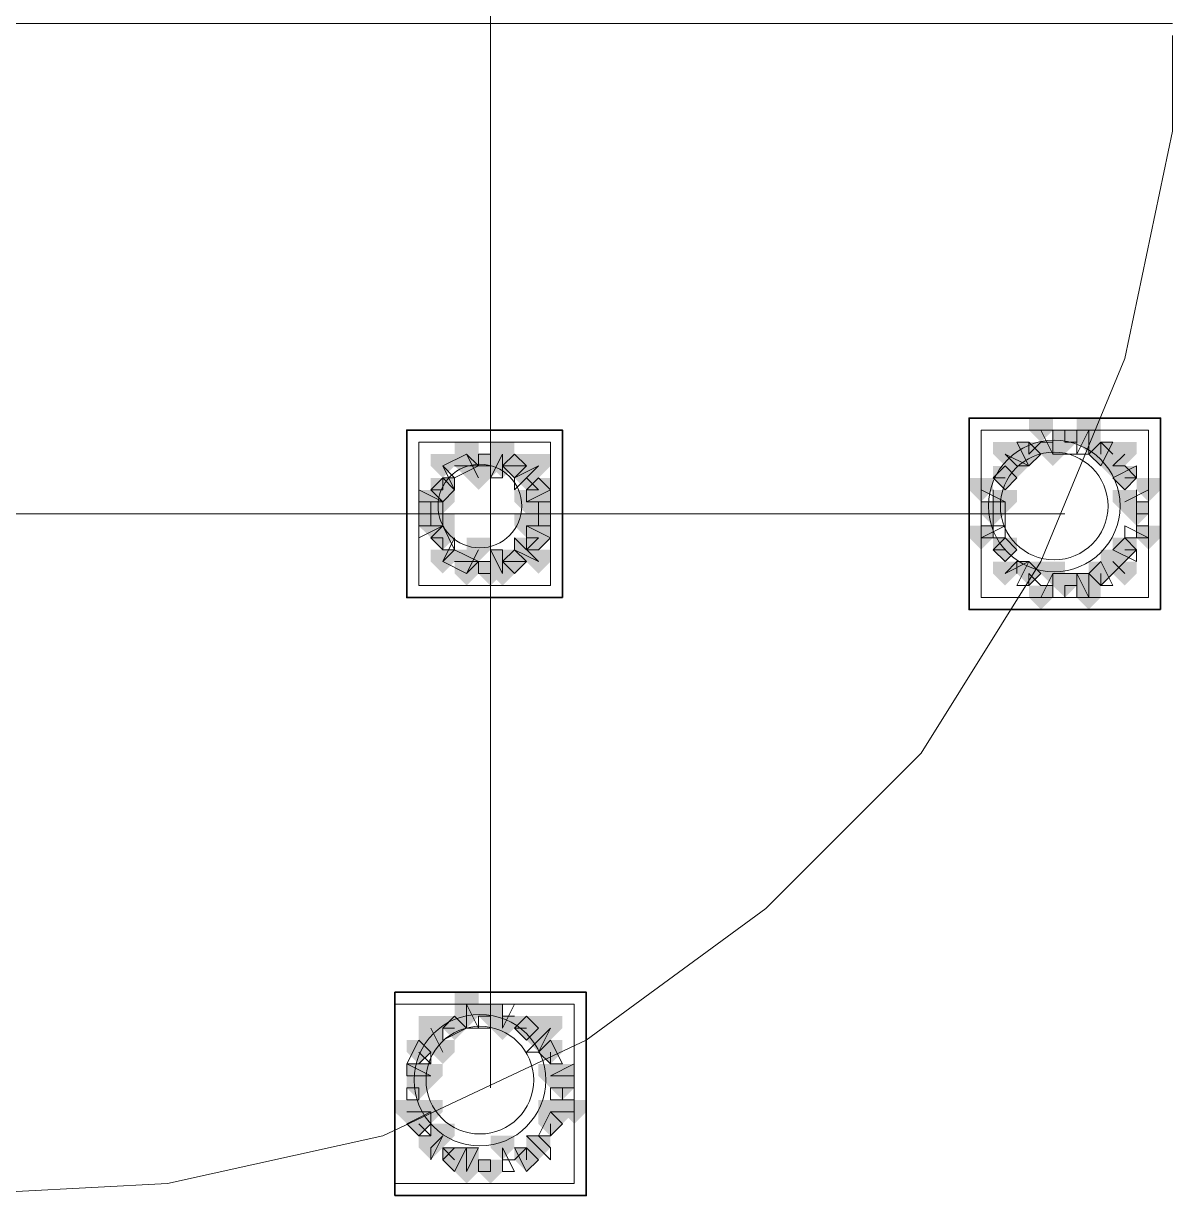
# Model space of a CAD drawing. Header units: millimetres. Extents: x 2315 to 4619, y 1334 to 1897.
# Drawn here: x 4032.16 to 4038.02, y 1535.71 to 1541.7 of the extents above; entities that cross this region are included whole.
import ezdxf

# ---------------------------------------------------------------- set-up
doc = ezdxf.new("R2010")
doc.units = ezdxf.units.MM
for name, color, linetype, true_color in [('PDF_10', 7, 'Continuous', 0x00b85c), ('PDF_AXIS', 7, 'Continuous', 0x00b85c), ('PDF_柱构件', 7, 'Continuous', 0x00b85c), ('PDF_转运站初步方案', 7, 'Continuous', 0x00b85c)]:
    doc.layers.add(name, color=color, linetype=linetype, true_color=true_color)
doc.layers.add('PDF_中心线层', color=1, linetype='Continuous')
doc.layers.add('PDF_粗实线层', color=7, linetype='Continuous')

msp = doc.modelspace()

# ---------------------------------------------------------------- hatches: boundary and pattern name
at = {"layer": 'PDF_10', "transparency": 33554559}
for points in [[(4037.4718, 1539.6195), (4037.4107, 1539.6195), (4037.4107, 1539.5584), (4037.4718, 1539.4974), (4037.5328, 1539.5584), (4037.5328, 1539.6195)], [(4037.4718, 1539.6195), (4037.4107, 1539.6195), (4037.4107, 1539.5584), (4037.4718, 1539.4974), (4037.5328, 1539.5584), (4037.5328, 1539.6195)], [(4037.2885, 1539.5584), (4037.2274, 1539.5584), (4037.2274, 1539.4974), (4037.2885, 1539.4363), (4037.3496, 1539.4974), (4037.3496, 1539.5584)], [(4037.2885, 1539.5584), (4037.2274, 1539.5584), (4037.2274, 1539.4974), (4037.2885, 1539.4363), (4037.3496, 1539.4974), (4037.3496, 1539.5584)], [(4037.655, 1539.5584), (4037.5939, 1539.5584), (4037.5939, 1539.4974), (4037.655, 1539.4363), (4037.7161, 1539.4974), (4037.7161, 1539.5584)], [(4037.655, 1539.5584), (4037.5939, 1539.5584), (4037.5939, 1539.4974), (4037.655, 1539.4363), (4037.7161, 1539.4974), (4037.7161, 1539.5584)], [(4034.4177, 1539.4974), (4034.3566, 1539.4974), (4034.3566, 1539.4363), (4034.4177, 1539.3752), (4034.4788, 1539.4363), (4034.4788, 1539.4974)], [(4034.4177, 1539.4974), (4034.3566, 1539.4974), (4034.3566, 1539.4363), (4034.4177, 1539.3752), (4034.4788, 1539.4363), (4034.4788, 1539.4974)], [(4034.5399, 1539.4974), (4034.4788, 1539.4974), (4034.4788, 1539.4363), (4034.5399, 1539.3752), (4034.6009, 1539.4363), (4034.6009, 1539.4974)], [(4034.5399, 1539.4974), (4034.4788, 1539.4974), (4034.4788, 1539.4363), (4034.5399, 1539.3752), (4034.6009, 1539.4363), (4034.6009, 1539.4974)], [(4034.662, 1539.4974), (4034.6009, 1539.4974), (4034.6009, 1539.4363), (4034.662, 1539.3752), (4034.7231, 1539.4363), (4034.7231, 1539.4974)], [(4034.662, 1539.4974), (4034.6009, 1539.4974), (4034.6009, 1539.4363), (4034.662, 1539.3752), (4034.7231, 1539.4363), (4034.7231, 1539.4974)], [(4034.662, 1539.4974), (4034.6009, 1539.4974), (4034.6009, 1539.4363), (4034.662, 1539.3752), (4034.7231, 1539.4363), (4034.7231, 1539.4974)], [(4037.1664, 1539.4363), (4037.1053, 1539.4363), (4037.1053, 1539.3752), (4037.1664, 1539.3141), (4037.2274, 1539.3752), (4037.2274, 1539.4363)], [(4037.1664, 1539.4363), (4037.1053, 1539.4363), (4037.1053, 1539.3752), (4037.1664, 1539.3141), (4037.2274, 1539.3752), (4037.2274, 1539.4363)], [(4037.7772, 1539.4363), (4037.7161, 1539.4363), (4037.7161, 1539.3752), (4037.7772, 1539.3141), (4037.8382, 1539.3752), (4037.8382, 1539.4363)], [(4037.7772, 1539.4363), (4037.7161, 1539.4363), (4037.7161, 1539.3752), (4037.7772, 1539.3141), (4037.8382, 1539.3752), (4037.8382, 1539.4363)], [(4034.2955, 1539.3752), (4034.2345, 1539.3752), (4034.2345, 1539.3141), (4034.2955, 1539.253), (4034.3566, 1539.3141), (4034.3566, 1539.3752)], [(4034.2955, 1539.3752), (4034.2345, 1539.3752), (4034.2345, 1539.3141), (4034.2955, 1539.253), (4034.3566, 1539.3141), (4034.3566, 1539.3752)], [(4034.7842, 1539.3752), (4034.7231, 1539.3752), (4034.7231, 1539.3141), (4034.7842, 1539.253), (4034.8453, 1539.3141), (4034.8453, 1539.3752)], [(4034.7842, 1539.3752), (4034.7231, 1539.3752), (4034.7231, 1539.3141), (4034.7842, 1539.253), (4034.8453, 1539.3141), (4034.8453, 1539.3752)], [(4034.2345, 1539.253), (4034.1734, 1539.253), (4034.1734, 1539.192), (4034.2345, 1539.1309), (4034.2955, 1539.192), (4034.2955, 1539.253)], [(4034.2345, 1539.253), (4034.1734, 1539.253), (4034.1734, 1539.192), (4034.2345, 1539.1309), (4034.2955, 1539.192), (4034.2955, 1539.253)], [(4034.7842, 1539.253), (4034.7231, 1539.253), (4034.7231, 1539.192), (4034.7842, 1539.1309), (4034.8453, 1539.192), (4034.8453, 1539.253)], [(4034.7842, 1539.253), (4034.7231, 1539.253), (4034.7231, 1539.192), (4034.7842, 1539.1309), (4034.8453, 1539.192), (4034.8453, 1539.253)], [(4037.1053, 1539.253), (4037.0442, 1539.253), (4037.0442, 1539.192), (4037.1053, 1539.1309), (4037.1664, 1539.192), (4037.1664, 1539.253)], [(4037.1053, 1539.253), (4037.0442, 1539.253), (4037.0442, 1539.192), (4037.1053, 1539.1309), (4037.1664, 1539.192), (4037.1664, 1539.253)], [(4037.1053, 1539.253), (4037.0442, 1539.253), (4037.0442, 1539.192), (4037.1053, 1539.1309), (4037.1664, 1539.192), (4037.1664, 1539.253)], [(4037.8382, 1539.253), (4037.7772, 1539.253), (4037.7772, 1539.192), (4037.8382, 1539.1309), (4037.8993, 1539.192), (4037.8993, 1539.253)], [(4037.8382, 1539.253), (4037.7772, 1539.253), (4037.7772, 1539.192), (4037.8382, 1539.1309), (4037.8993, 1539.192), (4037.8993, 1539.253)], [(4034.2955, 1539.1309), (4034.2345, 1539.1309), (4034.2345, 1539.0698), (4034.2955, 1539.0087), (4034.3566, 1539.0698), (4034.3566, 1539.1309)], [(4034.2955, 1539.1309), (4034.2345, 1539.1309), (4034.2345, 1539.0698), (4034.2955, 1539.0087), (4034.3566, 1539.0698), (4034.3566, 1539.1309)], [(4034.7842, 1539.1309), (4034.7231, 1539.1309), (4034.7231, 1539.0698), (4034.7842, 1539.0087), (4034.8453, 1539.0698), (4034.8453, 1539.1309)], [(4034.7842, 1539.1309), (4034.7231, 1539.1309), (4034.7231, 1539.0698), (4034.7842, 1539.0087), (4034.8453, 1539.0698), (4034.8453, 1539.1309)], [(4037.1664, 1539.0698), (4037.1053, 1539.0698), (4037.1053, 1539.0087), (4037.1664, 1538.9476), (4037.2274, 1539.0087), (4037.2274, 1539.0698)], [(4037.1664, 1539.0698), (4037.1053, 1539.0698), (4037.1053, 1539.0087), (4037.1664, 1538.9476), (4037.2274, 1539.0087), (4037.2274, 1539.0698)], [(4037.7772, 1539.0698), (4037.7161, 1539.0698), (4037.7161, 1539.0087), (4037.7772, 1538.9476), (4037.8382, 1539.0087), (4037.8382, 1539.0698)], [(4037.7772, 1539.0698), (4037.7161, 1539.0698), (4037.7161, 1539.0087), (4037.7772, 1538.9476), (4037.8382, 1539.0087), (4037.8382, 1539.0698)], [(4034.4177, 1539.0087), (4034.3566, 1539.0087), (4034.3566, 1538.9476), (4034.4177, 1538.8866), (4034.4788, 1538.9476), (4034.4788, 1539.0087)], [(4034.4177, 1539.0087), (4034.3566, 1539.0087), (4034.3566, 1538.9476), (4034.4177, 1538.8866), (4034.4788, 1538.9476), (4034.4788, 1539.0087)], [(4034.662, 1539.0087), (4034.6009, 1539.0087), (4034.6009, 1538.9476), (4034.662, 1538.8866), (4034.7231, 1538.9476), (4034.7231, 1539.0087)], [(4034.662, 1539.0087), (4034.6009, 1539.0087), (4034.6009, 1538.9476), (4034.662, 1538.8866), (4034.7231, 1538.9476), (4034.7231, 1539.0087)], [(4034.662, 1539.0087), (4034.6009, 1539.0087), (4034.6009, 1538.9476), (4034.662, 1538.8866), (4034.7231, 1538.9476), (4034.7231, 1539.0087)], [(4034.5399, 1538.9476), (4034.4788, 1538.9476), (4034.4788, 1538.8866), (4034.5399, 1538.8255), (4034.6009, 1538.8866), (4034.6009, 1538.9476)], [(4034.5399, 1538.9476), (4034.4788, 1538.9476), (4034.4788, 1538.8866), (4034.5399, 1538.8255), (4034.6009, 1538.8866), (4034.6009, 1538.9476)], [(4037.2885, 1538.9476), (4037.2274, 1538.9476), (4037.2274, 1538.8866), (4037.2885, 1538.8255), (4037.3496, 1538.8866), (4037.3496, 1538.9476)], [(4037.2885, 1538.9476), (4037.2274, 1538.9476), (4037.2274, 1538.8866), (4037.2885, 1538.8255), (4037.3496, 1538.8866), (4037.3496, 1538.9476)], [(4037.655, 1538.9476), (4037.5939, 1538.9476), (4037.5939, 1538.8866), (4037.655, 1538.8255), (4037.7161, 1538.8866), (4037.7161, 1538.9476)], [(4037.655, 1538.9476), (4037.5939, 1538.9476), (4037.5939, 1538.8866), (4037.655, 1538.8255), (4037.7161, 1538.8866), (4037.7161, 1538.9476)], [(4037.4718, 1538.8866), (4037.4107, 1538.8866), (4037.4107, 1538.8255), (4037.4718, 1538.7644), (4037.5328, 1538.8255), (4037.5328, 1538.8866)], [(4037.4718, 1538.8866), (4037.4107, 1538.8866), (4037.4107, 1538.8255), (4037.4718, 1538.7644), (4037.5328, 1538.8255), (4037.5328, 1538.8866)], [(4034.5399, 1536.6876), (4034.4788, 1536.6876), (4034.4788, 1536.6265), (4034.5399, 1536.5655), (4034.6009, 1536.6265), (4034.6009, 1536.6876)], [(4034.5399, 1536.6876), (4034.4788, 1536.6876), (4034.4788, 1536.6265), (4034.5399, 1536.5655), (4034.6009, 1536.6265), (4034.6009, 1536.6876)], [(4034.3566, 1536.6265), (4034.2955, 1536.6265), (4034.2955, 1536.5655), (4034.3566, 1536.5044), (4034.4177, 1536.5655), (4034.4177, 1536.6265)], [(4034.3566, 1536.6265), (4034.2955, 1536.6265), (4034.2955, 1536.5655), (4034.3566, 1536.5044), (4034.4177, 1536.5655), (4034.4177, 1536.6265)], [(4034.7231, 1536.6265), (4034.662, 1536.6265), (4034.662, 1536.5655), (4034.7231, 1536.5044), (4034.7842, 1536.5655), (4034.7842, 1536.6265)], [(4034.7231, 1536.6265), (4034.662, 1536.6265), (4034.662, 1536.5655), (4034.7231, 1536.5044), (4034.7842, 1536.5655), (4034.7842, 1536.6265)], [(4034.7231, 1536.6265), (4034.662, 1536.6265), (4034.662, 1536.5655), (4034.7231, 1536.5044), (4034.7842, 1536.5655), (4034.7842, 1536.6265)], [(4034.1734, 1536.5044), (4034.1123, 1536.5044), (4034.1123, 1536.4433), (4034.1734, 1536.3822), (4034.2345, 1536.4433), (4034.2345, 1536.5044)], [(4034.1734, 1536.5044), (4034.1123, 1536.5044), (4034.1123, 1536.4433), (4034.1734, 1536.3822), (4034.2345, 1536.4433), (4034.2345, 1536.5044)], [(4034.8453, 1536.5044), (4034.7842, 1536.5044), (4034.7842, 1536.4433), (4034.8453, 1536.3822), (4034.9064, 1536.4433), (4034.9064, 1536.5044)], [(4034.8453, 1536.5044), (4034.7842, 1536.5044), (4034.7842, 1536.4433), (4034.8453, 1536.3822), (4034.9064, 1536.4433), (4034.9064, 1536.5044)], [(4034.1734, 1536.3211), (4034.1123, 1536.3211), (4034.1123, 1536.2601), (4034.1734, 1536.199), (4034.2345, 1536.2601), (4034.2345, 1536.3211)], [(4034.1734, 1536.3211), (4034.1123, 1536.3211), (4034.1123, 1536.2601), (4034.1734, 1536.199), (4034.2345, 1536.2601), (4034.2345, 1536.3211)], [(4034.9064, 1536.3211), (4034.8453, 1536.3211), (4034.8453, 1536.2601), (4034.9064, 1536.199), (4034.9674, 1536.2601), (4034.9674, 1536.3211)], [(4034.9064, 1536.3211), (4034.8453, 1536.3211), (4034.8453, 1536.2601), (4034.9064, 1536.199), (4034.9674, 1536.2601), (4034.9674, 1536.3211)], [(4034.1734, 1536.1379), (4034.1123, 1536.1379), (4034.1123, 1536.0768), (4034.1734, 1536.0157), (4034.2345, 1536.0768), (4034.2345, 1536.1379)], [(4034.1734, 1536.1379), (4034.1123, 1536.1379), (4034.1123, 1536.0768), (4034.1734, 1536.0157), (4034.2345, 1536.0768), (4034.2345, 1536.1379)], [(4034.8453, 1536.1379), (4034.7842, 1536.1379), (4034.7842, 1536.0768), (4034.8453, 1536.0157), (4034.9064, 1536.0768), (4034.9064, 1536.1379)], [(4034.8453, 1536.1379), (4034.7842, 1536.1379), (4034.7842, 1536.0768), (4034.8453, 1536.0157), (4034.9064, 1536.0768), (4034.9064, 1536.1379)], [(4034.3566, 1535.9547), (4034.2955, 1535.9547), (4034.2955, 1535.8936), (4034.3566, 1535.8325), (4034.4177, 1535.8936), (4034.4177, 1535.9547)], [(4034.3566, 1535.9547), (4034.2955, 1535.9547), (4034.2955, 1535.8936), (4034.3566, 1535.8325), (4034.4177, 1535.8936), (4034.4177, 1535.9547)], [(4034.7231, 1535.9547), (4034.662, 1535.9547), (4034.662, 1535.8936), (4034.7231, 1535.8325), (4034.7842, 1535.8936), (4034.7842, 1535.9547)], [(4034.7231, 1535.9547), (4034.662, 1535.9547), (4034.662, 1535.8936), (4034.7231, 1535.8325), (4034.7842, 1535.8936), (4034.7842, 1535.9547)], [(4034.5399, 1535.8936), (4034.4788, 1535.8936), (4034.4788, 1535.8325), (4034.5399, 1535.7714), (4034.6009, 1535.8325), (4034.6009, 1535.8936)], [(4034.5399, 1535.8936), (4034.4788, 1535.8936), (4034.4788, 1535.8325), (4034.5399, 1535.7714), (4034.6009, 1535.8325), (4034.6009, 1535.8936)]]:
    msp.add_hatch(color=256, dxfattribs=at).paths.add_polyline_path(points)
at = {"layer": 'PDF_柱构件', "transparency": 33554559}
for points in [[(4037.3496, 1539.6806), (4037.2885, 1539.6806), (4037.2885, 1539.6195), (4037.3496, 1539.5584), (4037.4107, 1539.6195), (4037.4107, 1539.6806)], [(4037.5939, 1539.6806), (4037.5328, 1539.6806), (4037.5328, 1539.6195), (4037.5939, 1539.5584), (4037.655, 1539.6195), (4037.655, 1539.6806)], [(4037.5939, 1539.6195), (4037.5328, 1539.6195), (4037.5328, 1539.5584), (4037.5939, 1539.4974), (4037.655, 1539.5584), (4037.655, 1539.6195)], [(4034.4177, 1539.5584), (4034.3566, 1539.5584), (4034.3566, 1539.4974), (4034.4177, 1539.4363), (4034.4788, 1539.4974), (4034.4788, 1539.5584)], [(4034.6009, 1539.5584), (4034.5399, 1539.5584), (4034.5399, 1539.4974), (4034.6009, 1539.4363), (4034.662, 1539.4974), (4034.662, 1539.5584)], [(4037.1664, 1539.5584), (4037.1053, 1539.5584), (4037.1053, 1539.4974), (4037.1664, 1539.4363), (4037.2274, 1539.4974), (4037.2274, 1539.5584)], [(4037.4107, 1539.5584), (4037.3496, 1539.5584), (4037.3496, 1539.4974), (4037.4107, 1539.4363), (4037.4718, 1539.4974), (4037.4718, 1539.5584)], [(4037.7772, 1539.5584), (4037.7161, 1539.5584), (4037.7161, 1539.4974), (4037.7772, 1539.4363), (4037.8382, 1539.4974), (4037.8382, 1539.5584)], [(4034.2955, 1539.4974), (4034.2345, 1539.4974), (4034.2345, 1539.4363), (4034.2955, 1539.3752), (4034.3566, 1539.4363), (4034.3566, 1539.4974)], [(4034.6009, 1539.4974), (4034.5399, 1539.4974), (4034.5399, 1539.4363), (4034.6009, 1539.3752), (4034.662, 1539.4363), (4034.662, 1539.4974)], [(4034.7842, 1539.4974), (4034.7231, 1539.4974), (4034.7231, 1539.4363), (4034.7842, 1539.3752), (4034.8453, 1539.4363), (4034.8453, 1539.4974)], [(4037.2274, 1539.4974), (4037.1664, 1539.4974), (4037.1664, 1539.4363), (4037.2274, 1539.3752), (4037.2885, 1539.4363), (4037.2885, 1539.4974)], [(4037.7161, 1539.4974), (4037.655, 1539.4974), (4037.655, 1539.4363), (4037.7161, 1539.3752), (4037.7772, 1539.4363), (4037.7772, 1539.4974)], [(4034.4788, 1539.4363), (4034.4177, 1539.4363), (4034.4177, 1539.3752), (4034.4788, 1539.3141), (4034.5399, 1539.3752), (4034.5399, 1539.4363)], [(4034.7231, 1539.4363), (4034.662, 1539.4363), (4034.662, 1539.3752), (4034.7231, 1539.3141), (4034.7842, 1539.3752), (4034.7842, 1539.4363)], [(4037.0442, 1539.3752), (4036.9831, 1539.3752), (4036.9831, 1539.3141), (4037.0442, 1539.253), (4037.1053, 1539.3141), (4037.1053, 1539.3752)], [(4037.8993, 1539.3752), (4037.8382, 1539.3752), (4037.8382, 1539.3141), (4037.8993, 1539.253), (4037.9604, 1539.3141), (4037.9604, 1539.3752)], [(4034.2345, 1539.3141), (4034.1734, 1539.3141), (4034.1734, 1539.253), (4034.2345, 1539.192), (4034.2955, 1539.253), (4034.2955, 1539.3141)], [(4034.2955, 1539.3141), (4034.2345, 1539.3141), (4034.2345, 1539.253), (4034.2955, 1539.192), (4034.3566, 1539.253), (4034.3566, 1539.3141)], [(4034.7231, 1539.3141), (4034.662, 1539.3141), (4034.662, 1539.253), (4034.7231, 1539.192), (4034.7842, 1539.253), (4034.7842, 1539.3141)], [(4034.7842, 1539.3141), (4034.7231, 1539.3141), (4034.7231, 1539.253), (4034.7842, 1539.192), (4034.8453, 1539.253), (4034.8453, 1539.3141)], [(4037.1664, 1539.3141), (4037.1053, 1539.3141), (4037.1053, 1539.253), (4037.1664, 1539.192), (4037.2274, 1539.253), (4037.2274, 1539.3141)], [(4037.7772, 1539.3141), (4037.7161, 1539.3141), (4037.7161, 1539.253), (4037.7772, 1539.192), (4037.8382, 1539.253), (4037.8382, 1539.3141)], [(4034.2345, 1539.192), (4034.1734, 1539.192), (4034.1734, 1539.1309), (4034.2345, 1539.0698), (4034.2955, 1539.1309), (4034.2955, 1539.192)], [(4034.2955, 1539.192), (4034.2345, 1539.192), (4034.2345, 1539.1309), (4034.2955, 1539.0698), (4034.3566, 1539.1309), (4034.3566, 1539.192)], [(4034.7231, 1539.192), (4034.662, 1539.192), (4034.662, 1539.1309), (4034.7231, 1539.0698), (4034.7842, 1539.1309), (4034.7842, 1539.192)], [(4034.7842, 1539.192), (4034.7231, 1539.192), (4034.7231, 1539.1309), (4034.7842, 1539.0698), (4034.8453, 1539.1309), (4034.8453, 1539.192)], [(4037.0442, 1539.1309), (4036.9831, 1539.1309), (4036.9831, 1539.0698), (4037.0442, 1539.0087), (4037.1053, 1539.0698), (4037.1053, 1539.1309)], [(4037.8993, 1539.1309), (4037.8382, 1539.1309), (4037.8382, 1539.0698), (4037.8993, 1539.0087), (4037.9604, 1539.0698), (4037.9604, 1539.1309)], [(4034.4788, 1539.0698), (4034.4177, 1539.0698), (4034.4177, 1539.0087), (4034.4788, 1538.9476), (4034.5399, 1539.0087), (4034.5399, 1539.0698)], [(4034.7231, 1539.0698), (4034.662, 1539.0698), (4034.662, 1539.0087), (4034.7231, 1538.9476), (4034.7842, 1539.0087), (4034.7842, 1539.0698)], [(4034.2955, 1539.0087), (4034.2345, 1539.0087), (4034.2345, 1538.9476), (4034.2955, 1538.8866), (4034.3566, 1538.9476), (4034.3566, 1539.0087)], [(4034.6009, 1539.0087), (4034.5399, 1539.0087), (4034.5399, 1538.9476), (4034.6009, 1538.8866), (4034.662, 1538.9476), (4034.662, 1539.0087)], [(4034.7842, 1539.0087), (4034.7231, 1539.0087), (4034.7231, 1538.9476), (4034.7842, 1538.8866), (4034.8453, 1538.9476), (4034.8453, 1539.0087)], [(4037.7161, 1539.0087), (4037.655, 1539.0087), (4037.655, 1538.9476), (4037.7161, 1538.8866), (4037.7772, 1538.9476), (4037.7772, 1539.0087)], [(4034.4177, 1538.9476), (4034.3566, 1538.9476), (4034.3566, 1538.8866), (4034.4177, 1538.8255), (4034.4788, 1538.8866), (4034.4788, 1538.9476)], [(4034.6009, 1538.9476), (4034.5399, 1538.9476), (4034.5399, 1538.8866), (4034.6009, 1538.8255), (4034.662, 1538.8866), (4034.662, 1538.9476)], [(4037.1664, 1538.9476), (4037.1053, 1538.9476), (4037.1053, 1538.8866), (4037.1664, 1538.8255), (4037.2274, 1538.8866), (4037.2274, 1538.9476)], [(4037.4107, 1538.9476), (4037.3496, 1538.9476), (4037.3496, 1538.8866), (4037.4107, 1538.8255), (4037.4718, 1538.8866), (4037.4718, 1538.9476)], [(4037.7772, 1538.9476), (4037.7161, 1538.9476), (4037.7161, 1538.8866), (4037.7772, 1538.8255), (4037.8382, 1538.8866), (4037.8382, 1538.9476)], [(4037.5939, 1538.8866), (4037.5328, 1538.8866), (4037.5328, 1538.8255), (4037.5939, 1538.7644), (4037.655, 1538.8255), (4037.655, 1538.8866)], [(4037.3496, 1538.8255), (4037.2885, 1538.8255), (4037.2885, 1538.7644), (4037.3496, 1538.7033), (4037.4107, 1538.7644), (4037.4107, 1538.8255)], [(4037.5939, 1538.8255), (4037.5328, 1538.8255), (4037.5328, 1538.7644), (4037.5939, 1538.7033), (4037.655, 1538.7644), (4037.655, 1538.8255)], [(4034.4177, 1536.7487), (4034.3566, 1536.7487), (4034.3566, 1536.6876), (4034.4177, 1536.6265), (4034.4788, 1536.6876), (4034.4788, 1536.7487)], [(4034.4177, 1536.6876), (4034.3566, 1536.6876), (4034.3566, 1536.6265), (4034.4177, 1536.5655), (4034.4788, 1536.6265), (4034.4788, 1536.6876)], [(4034.2345, 1536.6265), (4034.1734, 1536.6265), (4034.1734, 1536.5655), (4034.2345, 1536.5044), (4034.2955, 1536.5655), (4034.2955, 1536.6265)], [(4034.6009, 1536.6265), (4034.5399, 1536.6265), (4034.5399, 1536.5655), (4034.6009, 1536.5044), (4034.662, 1536.5655), (4034.662, 1536.6265)], [(4034.8453, 1536.6265), (4034.7842, 1536.6265), (4034.7842, 1536.5655), (4034.8453, 1536.5044), (4034.9064, 1536.5655), (4034.9064, 1536.6265)], [(4034.2345, 1536.5655), (4034.1734, 1536.5655), (4034.1734, 1536.5044), (4034.2345, 1536.4433), (4034.2955, 1536.5044), (4034.2955, 1536.5655)], [(4034.7842, 1536.5655), (4034.7231, 1536.5655), (4034.7231, 1536.5044), (4034.7842, 1536.4433), (4034.8453, 1536.5044), (4034.8453, 1536.5655)], [(4034.2955, 1536.5044), (4034.2345, 1536.5044), (4034.2345, 1536.4433), (4034.2955, 1536.3822), (4034.3566, 1536.4433), (4034.3566, 1536.5044)], [(4034.1734, 1536.3822), (4034.1123, 1536.3822), (4034.1123, 1536.3211), (4034.1734, 1536.2601), (4034.2345, 1536.3211), (4034.2345, 1536.3822)], [(4034.2345, 1536.3822), (4034.1734, 1536.3822), (4034.1734, 1536.3211), (4034.2345, 1536.2601), (4034.2955, 1536.3211), (4034.2955, 1536.3822)], [(4034.8453, 1536.3822), (4034.7842, 1536.3822), (4034.7842, 1536.3211), (4034.8453, 1536.2601), (4034.9064, 1536.3211), (4034.9064, 1536.3822)], [(4034.9064, 1536.3822), (4034.8453, 1536.3822), (4034.8453, 1536.3211), (4034.9064, 1536.2601), (4034.9674, 1536.3211), (4034.9674, 1536.3822)], [(4034.1123, 1536.199), (4034.0512, 1536.199), (4034.0512, 1536.1379), (4034.1123, 1536.0768), (4034.1734, 1536.1379), (4034.1734, 1536.199)], [(4034.1734, 1536.199), (4034.1123, 1536.199), (4034.1123, 1536.1379), (4034.1734, 1536.0768), (4034.2345, 1536.1379), (4034.2345, 1536.199)], [(4034.2345, 1536.199), (4034.1734, 1536.199), (4034.1734, 1536.1379), (4034.2345, 1536.0768), (4034.2955, 1536.1379), (4034.2955, 1536.199)], [(4034.8453, 1536.199), (4034.7842, 1536.199), (4034.7842, 1536.1379), (4034.8453, 1536.0768), (4034.9064, 1536.1379), (4034.9064, 1536.199)], [(4034.9064, 1536.199), (4034.8453, 1536.199), (4034.8453, 1536.1379), (4034.9064, 1536.0768), (4034.9674, 1536.1379), (4034.9674, 1536.199)], [(4034.9674, 1536.199), (4034.9064, 1536.199), (4034.9064, 1536.1379), (4034.9674, 1536.0768), (4035.0285, 1536.1379), (4035.0285, 1536.199)], [(4034.2955, 1536.0768), (4034.2345, 1536.0768), (4034.2345, 1536.0157), (4034.2955, 1535.9547), (4034.3566, 1536.0157), (4034.3566, 1536.0768)], [(4034.2345, 1536.0157), (4034.1734, 1536.0157), (4034.1734, 1535.9547), (4034.2345, 1535.8936), (4034.2955, 1535.9547), (4034.2955, 1536.0157)], [(4034.6009, 1536.0157), (4034.5399, 1536.0157), (4034.5399, 1535.9547), (4034.6009, 1535.8936), (4034.662, 1535.9547), (4034.662, 1536.0157)], [(4034.7842, 1536.0157), (4034.7231, 1536.0157), (4034.7231, 1535.9547), (4034.7842, 1535.8936), (4034.8453, 1535.9547), (4034.8453, 1536.0157)], [(4034.4177, 1535.9547), (4034.3566, 1535.9547), (4034.3566, 1535.8936), (4034.4177, 1535.8325), (4034.4788, 1535.8936), (4034.4788, 1535.9547)], [(4034.4177, 1535.8936), (4034.3566, 1535.8936), (4034.3566, 1535.8325), (4034.4177, 1535.7714), (4034.4788, 1535.8325), (4034.4788, 1535.8936)]]:
    msp.add_hatch(color=256, dxfattribs=at).paths.add_polyline_path(points)
at = {"layer": 'PDF_转运站初步方案', "transparency": 33554559}
for points in [[(4037.4718, 1539.6195), (4037.4107, 1539.6195), (4037.4107, 1539.5584), (4037.4718, 1539.4974), (4037.5328, 1539.5584), (4037.5328, 1539.6195)], [(4037.4718, 1539.6195), (4037.4107, 1539.6195), (4037.4107, 1539.5584), (4037.4718, 1539.4974), (4037.5328, 1539.5584), (4037.5328, 1539.6195)], [(4037.2885, 1539.5584), (4037.2274, 1539.5584), (4037.2274, 1539.4974), (4037.2885, 1539.4363), (4037.3496, 1539.4974), (4037.3496, 1539.5584)], [(4037.2885, 1539.5584), (4037.2274, 1539.5584), (4037.2274, 1539.4974), (4037.2885, 1539.4363), (4037.3496, 1539.4974), (4037.3496, 1539.5584)], [(4037.655, 1539.5584), (4037.5939, 1539.5584), (4037.5939, 1539.4974), (4037.655, 1539.4363), (4037.7161, 1539.4974), (4037.7161, 1539.5584)], [(4037.655, 1539.5584), (4037.5939, 1539.5584), (4037.5939, 1539.4974), (4037.655, 1539.4363), (4037.7161, 1539.4974), (4037.7161, 1539.5584)], [(4034.4177, 1539.4974), (4034.3566, 1539.4974), (4034.3566, 1539.4363), (4034.4177, 1539.3752), (4034.4788, 1539.4363), (4034.4788, 1539.4974)], [(4034.4177, 1539.4974), (4034.3566, 1539.4974), (4034.3566, 1539.4363), (4034.4177, 1539.3752), (4034.4788, 1539.4363), (4034.4788, 1539.4974)], [(4034.5399, 1539.4974), (4034.4788, 1539.4974), (4034.4788, 1539.4363), (4034.5399, 1539.3752), (4034.6009, 1539.4363), (4034.6009, 1539.4974)], [(4034.5399, 1539.4974), (4034.4788, 1539.4974), (4034.4788, 1539.4363), (4034.5399, 1539.3752), (4034.6009, 1539.4363), (4034.6009, 1539.4974)], [(4034.662, 1539.4974), (4034.6009, 1539.4974), (4034.6009, 1539.4363), (4034.662, 1539.3752), (4034.7231, 1539.4363), (4034.7231, 1539.4974)], [(4034.662, 1539.4974), (4034.6009, 1539.4974), (4034.6009, 1539.4363), (4034.662, 1539.3752), (4034.7231, 1539.4363), (4034.7231, 1539.4974)], [(4037.1664, 1539.4363), (4037.1053, 1539.4363), (4037.1053, 1539.3752), (4037.1664, 1539.3141), (4037.2274, 1539.3752), (4037.2274, 1539.4363)], [(4037.1664, 1539.4363), (4037.1053, 1539.4363), (4037.1053, 1539.3752), (4037.1664, 1539.3141), (4037.2274, 1539.3752), (4037.2274, 1539.4363)], [(4037.7772, 1539.4363), (4037.7161, 1539.4363), (4037.7161, 1539.3752), (4037.7772, 1539.3141), (4037.8382, 1539.3752), (4037.8382, 1539.4363)], [(4037.7772, 1539.4363), (4037.7161, 1539.4363), (4037.7161, 1539.3752), (4037.7772, 1539.3141), (4037.8382, 1539.3752), (4037.8382, 1539.4363)], [(4034.2955, 1539.3752), (4034.2345, 1539.3752), (4034.2345, 1539.3141), (4034.2955, 1539.253), (4034.3566, 1539.3141), (4034.3566, 1539.3752)], [(4034.2955, 1539.3752), (4034.2345, 1539.3752), (4034.2345, 1539.3141), (4034.2955, 1539.253), (4034.3566, 1539.3141), (4034.3566, 1539.3752)], [(4034.7842, 1539.3752), (4034.7231, 1539.3752), (4034.7231, 1539.3141), (4034.7842, 1539.253), (4034.8453, 1539.3141), (4034.8453, 1539.3752)], [(4034.7842, 1539.3752), (4034.7231, 1539.3752), (4034.7231, 1539.3141), (4034.7842, 1539.253), (4034.8453, 1539.3141), (4034.8453, 1539.3752)], [(4034.2345, 1539.253), (4034.1734, 1539.253), (4034.1734, 1539.192), (4034.2345, 1539.1309), (4034.2955, 1539.192), (4034.2955, 1539.253)], [(4034.2345, 1539.253), (4034.1734, 1539.253), (4034.1734, 1539.192), (4034.2345, 1539.1309), (4034.2955, 1539.192), (4034.2955, 1539.253)], [(4034.7842, 1539.253), (4034.7231, 1539.253), (4034.7231, 1539.192), (4034.7842, 1539.1309), (4034.8453, 1539.192), (4034.8453, 1539.253)], [(4034.7842, 1539.253), (4034.7231, 1539.253), (4034.7231, 1539.192), (4034.7842, 1539.1309), (4034.8453, 1539.192), (4034.8453, 1539.253)], [(4037.1053, 1539.253), (4037.0442, 1539.253), (4037.0442, 1539.192), (4037.1053, 1539.1309), (4037.1664, 1539.192), (4037.1664, 1539.253)], [(4037.1053, 1539.253), (4037.0442, 1539.253), (4037.0442, 1539.192), (4037.1053, 1539.1309), (4037.1664, 1539.192), (4037.1664, 1539.253)], [(4037.8382, 1539.253), (4037.7772, 1539.253), (4037.7772, 1539.192), (4037.8382, 1539.1309), (4037.8993, 1539.192), (4037.8993, 1539.253)], [(4037.8382, 1539.253), (4037.7772, 1539.253), (4037.7772, 1539.192), (4037.8382, 1539.1309), (4037.8993, 1539.192), (4037.8993, 1539.253)], [(4034.2955, 1539.1309), (4034.2345, 1539.1309), (4034.2345, 1539.0698), (4034.2955, 1539.0087), (4034.3566, 1539.0698), (4034.3566, 1539.1309)], [(4034.2955, 1539.1309), (4034.2345, 1539.1309), (4034.2345, 1539.0698), (4034.2955, 1539.0087), (4034.3566, 1539.0698), (4034.3566, 1539.1309)], [(4034.7842, 1539.1309), (4034.7231, 1539.1309), (4034.7231, 1539.0698), (4034.7842, 1539.0087), (4034.8453, 1539.0698), (4034.8453, 1539.1309)], [(4034.7842, 1539.1309), (4034.7231, 1539.1309), (4034.7231, 1539.0698), (4034.7842, 1539.0087), (4034.8453, 1539.0698), (4034.8453, 1539.1309)], [(4037.1664, 1539.0698), (4037.1053, 1539.0698), (4037.1053, 1539.0087), (4037.1664, 1538.9476), (4037.2274, 1539.0087), (4037.2274, 1539.0698)], [(4037.1664, 1539.0698), (4037.1053, 1539.0698), (4037.1053, 1539.0087), (4037.1664, 1538.9476), (4037.2274, 1539.0087), (4037.2274, 1539.0698)], [(4037.7772, 1539.0698), (4037.7161, 1539.0698), (4037.7161, 1539.0087), (4037.7772, 1538.9476), (4037.8382, 1539.0087), (4037.8382, 1539.0698)], [(4037.7772, 1539.0698), (4037.7161, 1539.0698), (4037.7161, 1539.0087), (4037.7772, 1538.9476), (4037.8382, 1539.0087), (4037.8382, 1539.0698)], [(4034.4177, 1539.0087), (4034.3566, 1539.0087), (4034.3566, 1538.9476), (4034.4177, 1538.8866), (4034.4788, 1538.9476), (4034.4788, 1539.0087)], [(4034.4177, 1539.0087), (4034.3566, 1539.0087), (4034.3566, 1538.9476), (4034.4177, 1538.8866), (4034.4788, 1538.9476), (4034.4788, 1539.0087)], [(4034.662, 1539.0087), (4034.6009, 1539.0087), (4034.6009, 1538.9476), (4034.662, 1538.8866), (4034.7231, 1538.9476), (4034.7231, 1539.0087)], [(4034.662, 1539.0087), (4034.6009, 1539.0087), (4034.6009, 1538.9476), (4034.662, 1538.8866), (4034.7231, 1538.9476), (4034.7231, 1539.0087)], [(4034.5399, 1538.9476), (4034.4788, 1538.9476), (4034.4788, 1538.8866), (4034.5399, 1538.8255), (4034.6009, 1538.8866), (4034.6009, 1538.9476)], [(4034.5399, 1538.9476), (4034.4788, 1538.9476), (4034.4788, 1538.8866), (4034.5399, 1538.8255), (4034.6009, 1538.8866), (4034.6009, 1538.9476)], [(4037.2885, 1538.9476), (4037.2274, 1538.9476), (4037.2274, 1538.8866), (4037.2885, 1538.8255), (4037.3496, 1538.8866), (4037.3496, 1538.9476)], [(4037.2885, 1538.9476), (4037.2274, 1538.9476), (4037.2274, 1538.8866), (4037.2885, 1538.8255), (4037.3496, 1538.8866), (4037.3496, 1538.9476)], [(4037.655, 1538.9476), (4037.5939, 1538.9476), (4037.5939, 1538.8866), (4037.655, 1538.8255), (4037.7161, 1538.8866), (4037.7161, 1538.9476)], [(4037.655, 1538.9476), (4037.5939, 1538.9476), (4037.5939, 1538.8866), (4037.655, 1538.8255), (4037.7161, 1538.8866), (4037.7161, 1538.9476)], [(4037.4718, 1538.8866), (4037.4107, 1538.8866), (4037.4107, 1538.8255), (4037.4718, 1538.7644), (4037.5328, 1538.8255), (4037.5328, 1538.8866)], [(4037.4718, 1538.8866), (4037.4107, 1538.8866), (4037.4107, 1538.8255), (4037.4718, 1538.7644), (4037.5328, 1538.8255), (4037.5328, 1538.8866)], [(4034.5399, 1536.6876), (4034.4788, 1536.6876), (4034.4788, 1536.6265), (4034.5399, 1536.5655), (4034.6009, 1536.6265), (4034.6009, 1536.6876)], [(4034.5399, 1536.6876), (4034.4788, 1536.6876), (4034.4788, 1536.6265), (4034.5399, 1536.5655), (4034.6009, 1536.6265), (4034.6009, 1536.6876)], [(4034.3566, 1536.6265), (4034.2955, 1536.6265), (4034.2955, 1536.5655), (4034.3566, 1536.5044), (4034.4177, 1536.5655), (4034.4177, 1536.6265)], [(4034.3566, 1536.6265), (4034.2955, 1536.6265), (4034.2955, 1536.5655), (4034.3566, 1536.5044), (4034.4177, 1536.5655), (4034.4177, 1536.6265)], [(4034.7231, 1536.6265), (4034.662, 1536.6265), (4034.662, 1536.5655), (4034.7231, 1536.5044), (4034.7842, 1536.5655), (4034.7842, 1536.6265)], [(4034.7231, 1536.6265), (4034.662, 1536.6265), (4034.662, 1536.5655), (4034.7231, 1536.5044), (4034.7842, 1536.5655), (4034.7842, 1536.6265)], [(4034.1734, 1536.5044), (4034.1123, 1536.5044), (4034.1123, 1536.4433), (4034.1734, 1536.3822), (4034.2345, 1536.4433), (4034.2345, 1536.5044)], [(4034.1734, 1536.5044), (4034.1123, 1536.5044), (4034.1123, 1536.4433), (4034.1734, 1536.3822), (4034.2345, 1536.4433), (4034.2345, 1536.5044)], [(4034.8453, 1536.5044), (4034.7842, 1536.5044), (4034.7842, 1536.4433), (4034.8453, 1536.3822), (4034.9064, 1536.4433), (4034.9064, 1536.5044)], [(4034.8453, 1536.5044), (4034.7842, 1536.5044), (4034.7842, 1536.4433), (4034.8453, 1536.3822), (4034.9064, 1536.4433), (4034.9064, 1536.5044)], [(4034.1734, 1536.3211), (4034.1123, 1536.3211), (4034.1123, 1536.2601), (4034.1734, 1536.199), (4034.2345, 1536.2601), (4034.2345, 1536.3211)], [(4034.1734, 1536.3211), (4034.1123, 1536.3211), (4034.1123, 1536.2601), (4034.1734, 1536.199), (4034.2345, 1536.2601), (4034.2345, 1536.3211)], [(4034.9064, 1536.3211), (4034.8453, 1536.3211), (4034.8453, 1536.2601), (4034.9064, 1536.199), (4034.9674, 1536.2601), (4034.9674, 1536.3211)], [(4034.9064, 1536.3211), (4034.8453, 1536.3211), (4034.8453, 1536.2601), (4034.9064, 1536.199), (4034.9674, 1536.2601), (4034.9674, 1536.3211)], [(4034.1734, 1536.1379), (4034.1123, 1536.1379), (4034.1123, 1536.0768), (4034.1734, 1536.0157), (4034.2345, 1536.0768), (4034.2345, 1536.1379)], [(4034.1734, 1536.1379), (4034.1123, 1536.1379), (4034.1123, 1536.0768), (4034.1734, 1536.0157), (4034.2345, 1536.0768), (4034.2345, 1536.1379)], [(4034.8453, 1536.1379), (4034.7842, 1536.1379), (4034.7842, 1536.0768), (4034.8453, 1536.0157), (4034.9064, 1536.0768), (4034.9064, 1536.1379)], [(4034.8453, 1536.1379), (4034.7842, 1536.1379), (4034.7842, 1536.0768), (4034.8453, 1536.0157), (4034.9064, 1536.0768), (4034.9064, 1536.1379)], [(4034.3566, 1535.9547), (4034.2955, 1535.9547), (4034.2955, 1535.8936), (4034.3566, 1535.8325), (4034.4177, 1535.8936), (4034.4177, 1535.9547)], [(4034.3566, 1535.9547), (4034.2955, 1535.9547), (4034.2955, 1535.8936), (4034.3566, 1535.8325), (4034.4177, 1535.8936), (4034.4177, 1535.9547)], [(4034.7231, 1535.9547), (4034.662, 1535.9547), (4034.662, 1535.8936), (4034.7231, 1535.8325), (4034.7842, 1535.8936), (4034.7842, 1535.9547)], [(4034.7231, 1535.9547), (4034.662, 1535.9547), (4034.662, 1535.8936), (4034.7231, 1535.8325), (4034.7842, 1535.8936), (4034.7842, 1535.9547)], [(4034.5399, 1535.8936), (4034.4788, 1535.8936), (4034.4788, 1535.8325), (4034.5399, 1535.7714), (4034.6009, 1535.8325), (4034.6009, 1535.8936)], [(4034.5399, 1535.8936), (4034.4788, 1535.8936), (4034.4788, 1535.8325), (4034.5399, 1535.7714), (4034.6009, 1535.8325), (4034.6009, 1535.8936)]]:
    msp.add_hatch(color=256, dxfattribs=at).paths.add_polyline_path(points)

# ---------------------------------------------------------------- linework, layer by layer
at = {"layer": 'PDF_10', "lineweight": 18}
for points in [[(4037.4718, 1539.6195), (4037.4718, 1539.5584), (4037.5328, 1539.5584)], [(4037.2885, 1539.5584), (4037.2885, 1539.4974), (4037.3496, 1539.5584)], [(4037.655, 1539.4974), (4037.655, 1539.5584), (4037.7161, 1539.4974)], [(4034.4788, 1539.4363), (4034.5399, 1539.4363), (4034.5399, 1539.4974)], [(4034.3566, 1539.4363), (4034.4177, 1539.4363), (4034.3566, 1539.4363)], [(4034.6009, 1539.4363), (4034.7231, 1539.4363)], [(4037.1664, 1539.3752), (4037.1053, 1539.3752), (4037.1664, 1539.4363)], [(4037.7772, 1539.4363), (4037.8382, 1539.3752), (4037.7772, 1539.3752)], [(4034.2345, 1539.3141), (4034.2955, 1539.3141), (4034.2955, 1539.3752)], [(4034.7231, 1539.3752), (4034.7842, 1539.3141), (4034.7231, 1539.3141)], [(4034.2345, 1539.1309), (4034.2345, 1539.253)], [(4034.7842, 1539.253), (4034.7842, 1539.1309)], [(4037.1053, 1539.1309), (4037.1053, 1539.253)], [(4037.8382, 1539.253), (4037.8382, 1539.1309)], [(4034.2955, 1539.192), (4034.2345, 1539.192)], [(4034.7842, 1539.192), (4034.8453, 1539.192)], [(4037.8382, 1539.192), (4037.8993, 1539.192)], [(4034.2955, 1539.0087), (4034.2955, 1539.0698), (4034.2345, 1539.0698)], [(4034.7231, 1539.0698), (4034.7842, 1539.0698), (4034.7231, 1539.0087)], [(4037.1664, 1538.9476), (4037.1053, 1539.0087), (4037.1664, 1539.0087)], [(4037.7772, 1539.0087), (4037.8382, 1539.0087), (4037.7772, 1538.9476)], [(4034.3566, 1538.9476), (4034.4177, 1538.9476), (4034.3566, 1538.9476)], [(4034.5399, 1538.9476), (4034.5399, 1538.8866), (4034.4788, 1538.8866)], [(4034.7231, 1538.9476), (4034.6009, 1538.9476)], [(4037.3496, 1538.8255), (4037.2885, 1538.8866), (4037.2885, 1538.8255)], [(4037.7161, 1538.8866), (4037.655, 1538.8255), (4037.655, 1538.8866)], [(4037.5328, 1538.8255), (4037.4718, 1538.8255), (4037.4718, 1538.7644)], [(4034.5399, 1536.5655), (4034.5399, 1536.6265), (4034.4788, 1536.6265)], [(4034.2955, 1536.5655), (4034.3566, 1536.5655), (4034.2955, 1536.5655)], [(4034.7231, 1536.5655), (4034.662, 1536.5655)], [(4034.2345, 1536.4433), (4034.1734, 1536.3822)], [(4034.2345, 1536.3822), (4034.1734, 1536.4433)], [(4034.8453, 1536.4433), (4034.8453, 1536.3822), (4034.8453, 1536.4433)], [(4034.1123, 1536.2601), (4034.1734, 1536.2601), (4034.1734, 1536.199)], [(4034.9064, 1536.199), (4034.9064, 1536.2601), (4034.8453, 1536.2601)], [(4034.1734, 1536.0768), (4034.2345, 1536.0157)], [(4034.2345, 1536.0768), (4034.1734, 1536.0157)], [(4034.8453, 1536.0157), (4034.8453, 1536.0768), (4034.8453, 1536.0157)], [(4034.2955, 1535.9547), (4034.3566, 1535.8936)], [(4034.3566, 1535.9547), (4034.2955, 1535.8936)], [(4034.662, 1535.8936), (4034.7231, 1535.9547), (4034.7231, 1535.8936)], [(4034.4788, 1535.8325), (4034.5399, 1535.8325), (4034.5399, 1535.8936)]]:
    msp.add_lwpolyline(points, dxfattribs=at)
at = {"layer": 'PDF_AXIS', "lineweight": 18}
for points in [[(4037.8993, 1538.7644), (4037.8993, 1539.6195), (4037.0442, 1539.6195), (4037.0442, 1538.7644)], [(4034.8453, 1538.8255), (4034.8453, 1539.5584), (4034.1734, 1539.5584), (4034.1734, 1538.8255)], [(4034.0512, 1535.7714), (4034.0512, 1536.6876), (4034.9674, 1536.6876), (4034.9674, 1535.7714)]]:
    msp.add_lwpolyline(points, close=True, dxfattribs=at)
at = {"layer": 'PDF_中心线层', "color": 112, "lineweight": 18, "true_color": 0x00b85c}
for points in [[(4034.5399, 1547.1325), (4034.5399, 1536.2601)], [(4026.0496, 1541.6963), (4038.0215, 1541.6963), (4026.0496, 1541.6963)], [(4038.0215, 1541.6352), (4038.0215, 1541.1466), (4037.7772, 1539.986), (4037.3496, 1538.9476), (4036.7388, 1537.9703), (4035.9447, 1537.1763), (4035.0285, 1536.5044), (4033.9901, 1536.0157), (4032.8907, 1535.7714), (4031.7301, 1535.7103), (4030.6307, 1535.8325), (4029.5312, 1536.2601), (4028.9815, 1536.5655)], [(4037.4718, 1539.192), (4026.5993, 1539.192)]]:
    msp.add_lwpolyline(points, dxfattribs=at)
at = {"layer": 'PDF_柱构件', "lineweight": 18}
for points in [[(4037.3496, 1539.6195), (4037.4107, 1539.4974)], [(4037.4107, 1539.4974), (4037.5328, 1539.4974), (4037.5328, 1539.6195), (4037.4107, 1539.6195)], [(4037.5939, 1539.6195), (4037.5328, 1539.4974), (4037.5939, 1539.4974)], [(4037.2885, 1539.4363), (4037.3496, 1539.4974), (4037.2885, 1539.5584), (4037.2274, 1539.5584)], [(4037.5939, 1539.4974), (4037.655, 1539.4363), (4037.7161, 1539.5584), (4037.655, 1539.5584)], [(4034.3566, 1539.3752), (4034.4788, 1539.4363), (4034.4177, 1539.4974), (4034.2955, 1539.4363)], [(4034.4177, 1539.4974), (4034.4788, 1539.3752)], [(4034.4788, 1539.4363), (4034.5399, 1539.4363), (4034.5399, 1539.4974), (4034.4788, 1539.4974)], [(4034.6009, 1539.4974), (4034.5399, 1539.3752), (4034.6009, 1539.3752)], [(4034.6009, 1539.4363), (4034.662, 1539.3752), (4034.7231, 1539.4363), (4034.662, 1539.4974)], [(4037.1664, 1539.4974), (4037.2274, 1539.4363), (4037.2885, 1539.4363)], [(4037.7772, 1539.4974), (4037.7161, 1539.4363)], [(4034.2955, 1539.4363), (4034.3566, 1539.3141), (4034.3566, 1539.3752)], [(4034.7842, 1539.4363), (4034.662, 1539.3752), (4034.662, 1539.3141)], [(4037.1664, 1539.3141), (4037.2274, 1539.3752), (4037.1664, 1539.4363), (4037.1053, 1539.3752)], [(4037.7161, 1539.3752), (4037.7772, 1539.3141), (4037.8382, 1539.3752), (4037.8382, 1539.4363)], [(4034.2955, 1539.253), (4034.3566, 1539.3141), (4034.2955, 1539.3752), (4034.2345, 1539.3141)], [(4034.7231, 1539.3141), (4034.7231, 1539.253), (4034.8453, 1539.3141), (4034.7842, 1539.3752)], [(4034.1734, 1539.253), (4034.2955, 1539.253), (4034.1734, 1539.3141)], [(4034.8453, 1539.3141), (4034.7231, 1539.253), (4034.8453, 1539.253)], [(4037.0442, 1539.3141), (4037.1664, 1539.253)], [(4037.8993, 1539.3141), (4037.7772, 1539.253)], [(4034.2955, 1539.1309), (4034.2955, 1539.253), (4034.2345, 1539.253), (4034.2345, 1539.1309)], [(4034.7842, 1539.253), (4034.7842, 1539.1309), (4034.8453, 1539.1309), (4034.8453, 1539.253)], [(4037.1664, 1539.1309), (4037.1664, 1539.253), (4037.0442, 1539.253), (4037.0442, 1539.1309)], [(4037.8382, 1539.253), (4037.8382, 1539.1309), (4037.8993, 1539.1309), (4037.8993, 1539.253)], [(4034.1734, 1539.0698), (4034.2955, 1539.1309), (4034.1734, 1539.1309)], [(4034.3566, 1539.0087), (4034.2955, 1539.1309), (4034.2345, 1539.0698), (4034.2955, 1539.0087)], [(4034.8453, 1539.1309), (4034.7231, 1539.1309), (4034.8453, 1539.0698)], [(4034.7231, 1539.1309), (4034.7231, 1539.0087), (4034.7842, 1539.0087), (4034.8453, 1539.0698)], [(4037.0442, 1539.0698), (4037.1664, 1539.0698), (4037.1664, 1539.1309)], [(4037.8993, 1539.0698), (4037.7772, 1539.1309), (4037.7772, 1539.0698)], [(4034.2955, 1538.9476), (4034.3566, 1539.0087), (4034.3566, 1539.0698)], [(4034.7842, 1538.9476), (4034.662, 1539.0698), (4034.662, 1539.0087)], [(4037.2274, 1539.0087), (4037.1664, 1539.0698), (4037.1053, 1539.0087), (4037.1664, 1538.9476)], [(4037.7772, 1539.0698), (4037.7161, 1539.0087), (4037.8382, 1538.9476), (4037.8382, 1539.0087)], [(4034.4788, 1538.9476), (4034.3566, 1539.0087), (4034.2955, 1538.9476), (4034.4177, 1538.8866)], [(4034.4177, 1538.8866), (4034.4788, 1539.0087)], [(4034.6009, 1538.8866), (4034.6009, 1539.0087), (4034.5399, 1539.0087)], [(4034.662, 1539.0087), (4034.6009, 1538.9476), (4034.662, 1538.8866), (4034.7231, 1538.9476)], [(4034.5399, 1538.9476), (4034.4788, 1538.9476), (4034.4788, 1538.8866), (4034.5399, 1538.8866)], [(4037.1664, 1538.8866), (4037.2885, 1538.9476), (4037.2274, 1538.9476)], [(4037.3496, 1538.8866), (4037.2885, 1538.9476), (4037.2274, 1538.8255), (4037.2885, 1538.8255)], [(4037.655, 1538.9476), (4037.5939, 1538.8866), (4037.655, 1538.8255), (4037.7161, 1538.8255)], [(4037.7772, 1538.8866), (4037.7161, 1538.9476)], [(4037.3496, 1538.7644), (4037.4107, 1538.8866)], [(4037.5328, 1538.8866), (4037.4107, 1538.8866), (4037.4107, 1538.7644), (4037.5328, 1538.7644)], [(4037.5939, 1538.7644), (4037.5939, 1538.8866), (4037.5328, 1538.8866)], [(4034.4177, 1536.6876), (4034.4788, 1536.5655), (4034.4177, 1536.5655)], [(4034.662, 1536.6876), (4034.6009, 1536.5655), (4034.6009, 1536.6876)], [(4034.4177, 1536.5655), (4034.2955, 1536.5044), (4034.2955, 1536.5655), (4034.3566, 1536.6265)], [(4034.5399, 1536.5655), (4034.4788, 1536.5655), (4034.4788, 1536.6265), (4034.5399, 1536.6265)], [(4034.7231, 1536.5044), (4034.662, 1536.5655), (4034.7231, 1536.6265), (4034.7842, 1536.5655)], [(4034.2345, 1536.5655), (4034.2955, 1536.4433)], [(4034.8453, 1536.5655), (4034.7842, 1536.4433), (4034.7231, 1536.4433)], [(4034.2345, 1536.4433), (4034.2345, 1536.3822), (4034.1123, 1536.3822), (4034.1734, 1536.5044)], [(4034.8453, 1536.3822), (4034.7842, 1536.4433), (4034.8453, 1536.5044), (4034.9064, 1536.3822)], [(4034.1123, 1536.3822), (4034.2345, 1536.3211), (4034.1123, 1536.3211)], [(4034.9674, 1536.3211), (4034.8453, 1536.3211), (4034.9674, 1536.3822)], [(4034.1734, 1536.2601), (4034.1734, 1536.199), (4034.1123, 1536.199), (4034.1123, 1536.2601)], [(4034.8453, 1536.199), (4034.8453, 1536.2601), (4034.9674, 1536.2601), (4034.9674, 1536.199)], [(4034.1123, 1536.1379), (4034.2345, 1536.1379)], [(4034.2345, 1536.1379), (4034.2345, 1536.0157), (4034.1734, 1536.0157), (4034.1123, 1536.0768)], [(4034.7842, 1536.0157), (4034.8453, 1536.1379), (4034.9064, 1536.0768), (4034.8453, 1536.0157)], [(4034.9674, 1536.1379), (4034.8453, 1536.1379)], [(4034.2345, 1535.9547), (4034.2955, 1536.0157), (4034.2345, 1535.8936)], [(4034.8453, 1535.8936), (4034.7231, 1536.0157), (4034.7842, 1536.0157), (4034.8453, 1535.9547)], [(4034.2955, 1535.9547), (4034.4177, 1535.9547), (4034.3566, 1535.8325), (4034.2955, 1535.8936)], [(4034.4177, 1535.8325), (4034.4177, 1535.9547), (4034.4788, 1535.9547)], [(4034.6009, 1535.8325), (4034.6009, 1535.9547), (4034.662, 1535.8325)], [(4034.662, 1535.9547), (4034.7231, 1535.9547), (4034.7842, 1535.8936), (4034.7231, 1535.8325)], [(4034.4788, 1535.8936), (4034.5399, 1535.8936), (4034.5399, 1535.8325), (4034.4788, 1535.8325)]]:
    msp.add_lwpolyline(points, close=True, dxfattribs=at)
for points in [[(4037.3496, 1539.5584), (4037.4107, 1539.5584)], [(4034.4177, 1539.4363), (4034.4788, 1539.4363)], [(4037.7161, 1539.4363), (4037.7772, 1539.4363)], [(4034.2955, 1539.3752), (4034.3566, 1539.3752)], [(4037.1053, 1539.253), (4037.1053, 1539.3141)], [(4037.8382, 1539.3141), (4037.8382, 1539.253)], [(4037.1053, 1539.0698), (4037.1053, 1539.1309)], [(4037.8382, 1539.1309), (4037.8382, 1539.0698)], [(4034.3566, 1539.0087), (4034.2955, 1539.0087)], [(4034.4788, 1538.9476), (4034.4177, 1538.9476)], [(4037.2274, 1538.8866), (4037.2274, 1538.9476)], [(4037.7772, 1538.9476), (4037.7161, 1538.8866)], [(4037.4107, 1538.8255), (4037.3496, 1538.8255)], [(4034.662, 1536.6265), (4034.6009, 1536.6265)], [(4034.6009, 1535.8936), (4034.662, 1535.8936)]]:
    msp.add_lwpolyline(points, dxfattribs=at)
at = {"layer": 'PDF_粗实线层', "color": 112, "lineweight": 35, "true_color": 0x00b85c}
for points in [[(4037.9604, 1538.7033), (4037.9604, 1539.6806), (4036.9831, 1539.6806), (4036.9831, 1538.7033)], [(4034.9064, 1538.7644), (4034.1123, 1538.7644), (4034.1123, 1539.6195), (4034.9064, 1539.6195)], [(4034.0512, 1535.7103), (4034.0512, 1536.7487), (4035.0285, 1536.7487), (4035.0285, 1535.7103)]]:
    msp.add_lwpolyline(points, close=True, dxfattribs=at)
at = {"layer": 'PDF_转运站初步方案', "lineweight": 18}
for centre, radius in [((4037.4174, 1539.2318), 0.3359), ((4037.4174, 1539.2318), 0.2749), ((4034.4854, 1539.2318), 0.2138), ((4034.4854, 1539.2318), 0.2138), ((4034.4854, 1536.2997), 0.3359), ((4034.4854, 1536.2997), 0.2749)]:
    msp.add_circle(centre, radius, dxfattribs=at)

doc.saveas('drawing.dxf')
